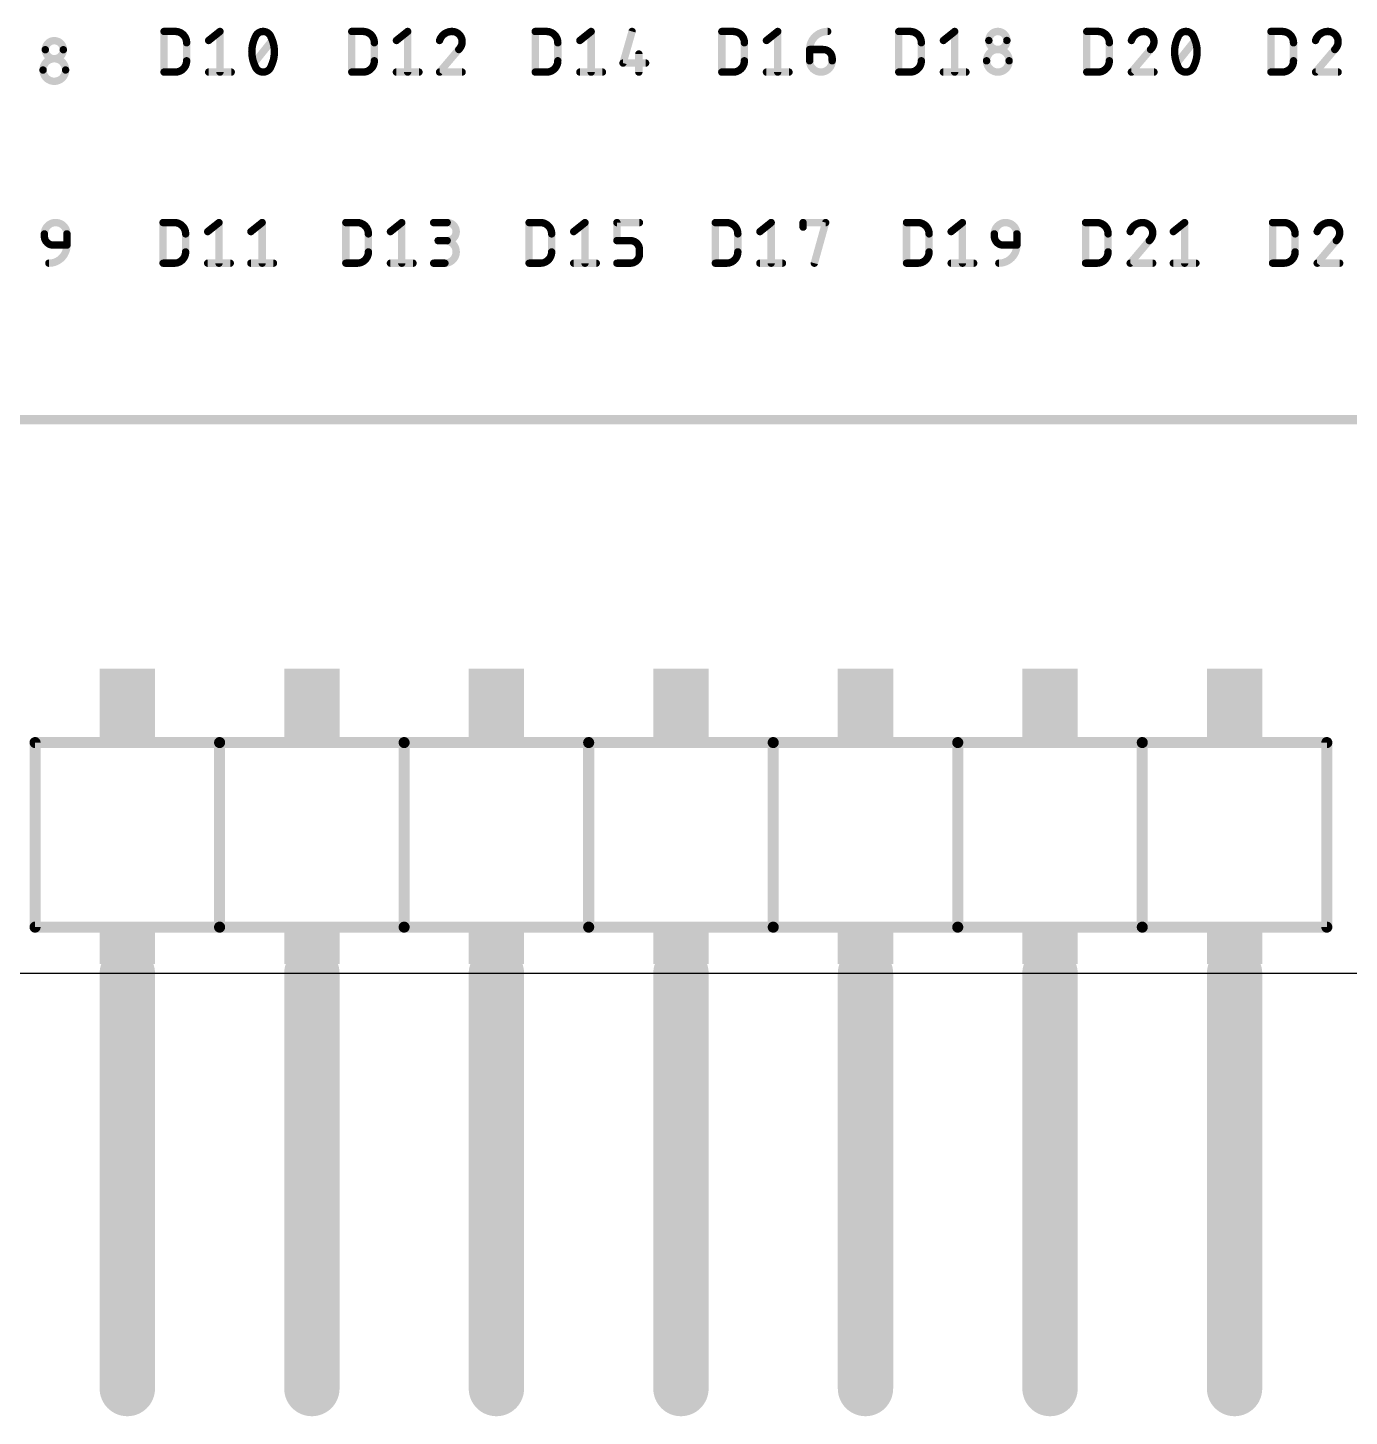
# Model space of a CAD drawing. Extents: x 0 to 61.9, y -6.1 to 59.4.
# Drawn here: x 25.3 to 43.49, y -6.1 to 13.01 of the extents above; entities that cross this region are included whole.
import ezdxf

# ---------------------------------------------------------------- set-up
doc = ezdxf.new("R2010")
doc.units = 0
doc.layers.add('20', color=31, linetype='CONTINUOUS')
doc.layers.add('21', color=253, linetype='CONTINUOUS')

# ---------------------------------------------------------------- blocks, each defined once
blk = doc.blocks.new('RECT')
blk.add_solid([(-0.5, -0.5), (0.5, -0.5), (-0.5, 0.5), (0.5, 0.5)])

msp = doc.modelspace()

# ---------------------------------------------------------------- linework, layer by layer
at = {"layer": '20'}
msp.add_line((0, 0), (61.9, 0), dxfattribs=at)
at = {"layer": '21'}
for points, const_width in [([(27.1754, 12.4026), (27.1754, 12.9614)], 0.1016), ([(27.1754, 12.9614), (27.3306, 12.9614)], 0.1016), ([(27.7896, 12.8373), (27.9448, 12.9614)], 0.1016), ([(27.9448, 12.9614), (27.9448, 12.4026)], 0.1016), ([(29.7593, 12.4026), (29.7593, 12.9614)], 0.1016), ([(29.7593, 12.9614), (29.9145, 12.9614)], 0.1016), ([(30.3734, 12.8373), (30.5287, 12.9614)], 0.1016), ([(30.5287, 12.9614), (30.5287, 12.4026)], 0.1016), ([(32.2847, 12.4026), (32.2847, 12.9614)], 0.1016), ([(32.2847, 12.9614), (32.44, 12.9614)], 0.1016), ([(32.8989, 12.8373), (33.0541, 12.9614)], 0.1016), ([(33.0541, 12.9614), (33.0541, 12.4026)], 0.1016), ([(33.6174, 12.9614), (33.4933, 12.5268)], 0.1016), ([(34.8527, 12.4026), (34.8527, 12.9614)], 0.1016), ([(34.8527, 12.9614), (35.0079, 12.9614)], 0.1016), ([(35.4669, 12.8373), (35.6221, 12.9614)], 0.1016), ([(35.6221, 12.9614), (35.6221, 12.4026)], 0.1016), ([(37.2882, 12.4026), (37.2882, 12.9614)], 0.1016), ([(37.2882, 12.9614), (37.4434, 12.9614)], 0.1016), ([(37.9024, 12.8373), (38.0576, 12.9614)], 0.1016), ([(38.0576, 12.9614), (38.0576, 12.4026)], 0.1016), ([(39.8758, 12.4026), (39.8758, 12.9614)], 0.1016), ([(39.8758, 12.9614), (40.031, 12.9614)], 0.1016), ([(42.4109, 12.4026), (42.4109, 12.9614)], 0.1016), ([(42.4109, 12.9614), (42.5661, 12.9614)], 0.1016), ([(27.4859, 12.8062), (27.4859, 12.5579)], 0.1016), ([(28.415, 12.5268), (28.6633, 12.8373)], 0.1016), ([(30.0697, 12.8062), (30.0697, 12.5579)], 0.1016), ([(32.5952, 12.8062), (32.5952, 12.5579)], 0.1016), ([(35.1632, 12.8062), (35.1632, 12.5579)], 0.1016), ([(37.5986, 12.8062), (37.5986, 12.5579)], 0.1016), ([(40.1863, 12.8062), (40.1863, 12.5579)], 0.1016), ([(41.1154, 12.5268), (41.3637, 12.8373)], 0.1016), ([(42.7213, 12.8062), (42.7213, 12.5579)], 0.1016), ([(31.2317, 12.7131), (30.9678, 12.4026)], 0.1016), ([(33.7106, 12.651), (33.7106, 12.4026)], 0.1016), ([(36.0612, 12.7131), (36.2475, 12.7131)], 0.1016), ([(36.0612, 12.5579), (36.0612, 12.7131)], 0.1016), ([(36.3717, 12.5889), (36.3717, 12.5579)], 0.1016), ([(40.7539, 12.7131), (40.49, 12.4026)], 0.1016), ([(43.2889, 12.7131), (43.025, 12.4026)], 0.1016), ([(27.3306, 12.4026), (27.1754, 12.4026)], 0.1016), ([(27.7896, 12.4026), (28.1, 12.4026)], 0.1016), ([(29.9145, 12.4026), (29.7593, 12.4026)], 0.1016), ([(30.3734, 12.4026), (30.6839, 12.4026)], 0.1016), ([(30.9678, 12.4026), (31.2782, 12.4026)], 0.1016), ([(32.44, 12.4026), (32.2847, 12.4026)], 0.1016), ([(32.8989, 12.4026), (33.2094, 12.4026)], 0.1016), ([(33.4933, 12.5268), (33.8037, 12.5268)], 0.1016), ([(35.0079, 12.4026), (34.8527, 12.4026)], 0.1016), ([(35.4669, 12.4026), (35.7773, 12.4026)], 0.1016), ([(37.4434, 12.4026), (37.2882, 12.4026)], 0.1016), ([(37.9024, 12.4026), (38.2128, 12.4026)], 0.1016), ([(40.031, 12.4026), (39.8758, 12.4026)], 0.1016), ([(40.49, 12.4026), (40.8004, 12.4026)], 0.1016), ([(42.5661, 12.4026), (42.4109, 12.4026)], 0.1016), ([(43.025, 12.4026), (43.3355, 12.4026)], 0.1016), ([(27.162, 9.7724), (27.162, 10.3312)], 0.1016), ([(27.162, 10.3312), (27.3172, 10.3312)], 0.1016), ([(27.7761, 10.2071), (27.9314, 10.3312)], 0.1016), ([(27.9314, 10.3312), (27.9314, 9.7724)], 0.1016), ([(28.3705, 10.2071), (28.5257, 10.3312)], 0.1016), ([(28.5257, 10.3312), (28.5257, 9.7724)], 0.1016), ([(29.6775, 9.7724), (29.6775, 10.3312)], 0.1016), ([(29.6775, 10.3312), (29.8327, 10.3312)], 0.1016), ([(30.2916, 10.2071), (30.4469, 10.3312)], 0.1016), ([(30.4469, 10.3312), (30.4469, 9.7724)], 0.1016), ([(30.886, 10.3312), (31.0723, 10.3312)], 0.1016), ([(32.1999, 9.7724), (32.1999, 10.3312)], 0.1016), ([(32.1999, 10.3312), (32.3551, 10.3312)], 0.1016), ([(32.814, 10.2071), (32.9693, 10.3312)], 0.1016), ([(32.9693, 10.3312), (32.9693, 9.7724)], 0.1016), ([(33.4084, 10.0829), (33.4084, 10.3312)], 0.1016), ([(33.4084, 10.3312), (33.7188, 10.3312)], 0.1016), ([(34.7627, 9.7724), (34.7627, 10.3312)], 0.1016), ([(34.7627, 10.3312), (34.9179, 10.3312)], 0.1016), ([(35.3768, 10.2071), (35.5321, 10.3312)], 0.1016), ([(35.5321, 10.3312), (35.5321, 9.7724)], 0.1016), ([(35.9712, 10.2692), (35.9712, 10.3312)], 0.1016), ([(35.9712, 10.3312), (36.2816, 10.3312)], 0.1016), ([(36.2816, 10.3312), (36.1264, 9.7724)], 0.1016), ([(37.3948, 9.7724), (37.3948, 10.3312)], 0.1016), ([(37.3948, 10.3312), (37.5501, 10.3312)], 0.1016), ([(38.009, 10.2071), (38.1642, 10.3312)], 0.1016), ([(38.1642, 10.3312), (38.1642, 9.7724)], 0.1016), ([(39.8589, 9.7724), (39.8589, 10.3312)], 0.1016), ([(39.8589, 10.3312), (40.0141, 10.3312)], 0.1016), ([(41.0674, 10.2071), (41.2226, 10.3312)], 0.1016), ([(41.2226, 10.3312), (41.2226, 9.7724)], 0.1016), ([(42.4327, 9.7724), (42.4327, 10.3312)], 0.1016), ([(42.4327, 10.3312), (42.588, 10.3312)], 0.1016), ([(25.5283, 10.145), (25.5283, 10.176)], 0.1016), ([(25.8387, 10.176), (25.8387, 10.0208)], 0.1016), ([(27.4724, 10.176), (27.4724, 9.9277)], 0.1016), ([(29.9879, 10.176), (29.9879, 9.9277)], 0.1016), ([(31.0723, 10.0829), (30.9481, 10.0829)], 0.1016), ([(32.5103, 10.176), (32.5103, 9.9277)], 0.1016), ([(33.5947, 10.0829), (33.4084, 10.0829)], 0.1016), ([(35.0731, 10.176), (35.0731, 9.9277)], 0.1016), ([(37.7053, 10.176), (37.7053, 9.9277)], 0.1016), ([(38.6034, 10.145), (38.6034, 10.176)], 0.1016), ([(38.9138, 10.176), (38.9138, 10.0208)], 0.1016), ([(40.1693, 10.176), (40.1693, 9.9277)], 0.1016), ([(40.7369, 10.0829), (40.4731, 9.7724)], 0.1016), ([(42.7432, 10.176), (42.7432, 9.9277)], 0.1016), ([(43.3108, 10.0829), (43.0469, 9.7724)], 0.1016), ([(25.8387, 10.0208), (25.6525, 10.0208)], 0.1016), ([(33.7188, 9.8966), (33.7188, 9.9587)], 0.1016), ([(38.9138, 10.0208), (38.7275, 10.0208)], 0.1016), ([(27.3172, 9.7724), (27.162, 9.7724)], 0.1016), ([(27.7761, 9.7724), (28.0866, 9.7724)], 0.1016), ([(28.3705, 9.7724), (28.6809, 9.7724)], 0.1016), ([(29.8327, 9.7724), (29.6775, 9.7724)], 0.1016), ([(30.2916, 9.7724), (30.6021, 9.7724)], 0.1016), ([(30.886, 9.7724), (31.0412, 9.7724)], 0.1016), ([(32.3551, 9.7724), (32.1999, 9.7724)], 0.1016), ([(32.814, 9.7724), (33.1245, 9.7724)], 0.1016), ([(33.4084, 9.7724), (33.5947, 9.7724)], 0.1016), ([(34.9179, 9.7724), (34.7627, 9.7724)], 0.1016), ([(35.3768, 9.7724), (35.6873, 9.7724)], 0.1016), ([(37.5501, 9.7724), (37.3948, 9.7724)], 0.1016), ([(38.009, 9.7724), (38.3195, 9.7724)], 0.1016), ([(40.0141, 9.7724), (39.8589, 9.7724)], 0.1016), ([(40.4731, 9.7724), (40.7835, 9.7724)], 0.1016), ([(41.0674, 9.7724), (41.3779, 9.7724)], 0.1016), ([(42.588, 9.7724), (42.4327, 9.7724)], 0.1016), ([(43.0469, 9.7724), (43.3573, 9.7724)], 0.1016), ([(0.762, 7.62), (54.7624, 7.62)], 0.127), ([(27.94, 3.175), (25.4, 3.175)], 0.1524), ([(25.4, 3.175), (25.4, 0.635)], 0.1524), ([(30.48, 3.175), (27.94, 3.175)], 0.1524), ([(27.94, 3.175), (27.94, 0.635)], 0.1524), ([(33.02, 3.175), (30.48, 3.175)], 0.1524), ([(30.48, 3.175), (30.48, 0.635)], 0.1524), ([(35.56, 3.175), (33.02, 3.175)], 0.1524), ([(33.02, 3.175), (33.02, 0.635)], 0.1524), ([(38.1, 3.175), (35.56, 3.175)], 0.1524), ([(35.56, 3.175), (35.56, 0.635)], 0.1524), ([(40.64, 3.175), (38.1, 3.175)], 0.1524), ([(38.1, 3.175), (38.1, 0.635)], 0.1524), ([(43.18, 3.175), (40.64, 3.175)], 0.1524), ([(40.64, 3.175), (40.64, 0.635)], 0.1524), ([(43.18, 0.635), (43.18, 3.175)], 0.1524), ([(25.4, 0.635), (27.94, 0.635)], 0.1524), ([(27.94, 0.635), (30.48, 0.635)], 0.1524), ([(30.48, 0.635), (33.02, 0.635)], 0.1524), ([(33.02, 0.635), (35.56, 0.635)], 0.1524), ([(35.56, 0.635), (38.1, 0.635)], 0.1524), ([(38.1, 0.635), (40.64, 0.635)], 0.1524), ([(40.64, 0.635), (43.18, 0.635)], 0.1524), ([(26.67, -5.715), (26.67, 0)], 0.762), ([(29.21, -5.715), (29.21, 0)], 0.762), ([(31.75, -5.715), (31.75, 0)], 0.762), ([(34.29, -5.715), (34.29, 0)], 0.762), ([(36.83, -5.715), (36.83, 0)], 0.762), ([(39.37, -5.715), (39.37, 0)], 0.762), ([(41.91, -5.715), (41.91, 0)], 0.762)]:
    msp.add_lwpolyline(points, dxfattribs=dict(at, const_width=const_width))
for points, const_width in [([(27.2008, 12.9614, 1), (27.15, 12.9614)], 0.0508), ([(27.1754, 12.9868, 1), (27.1754, 12.936)], 0.0508), ([(27.4859, 12.8062, 0.4142), (27.3306, 12.9614)], 0.1016), ([(27.3306, 12.9868, 1), (27.3306, 12.936)], 0.0508), ([(27.3306, 12.936, 1), (27.3306, 12.9868)], 0.0508), ([(27.9702, 12.9614, 1), (27.9194, 12.9614)], 0.0508), ([(27.9607, 12.9416, 1), (27.9289, 12.9813)], 0.0508), ([(28.5392, 12.9614, 0.3205), (28.4305, 12.8838)], 0.1016), ([(28.6478, 12.8838, 0.3205), (28.5392, 12.9614)], 0.1016), ([(28.5392, 12.9868, 1), (28.5392, 12.936)], 0.0508), ([(28.5392, 12.936, 1), (28.5392, 12.9868)], 0.0508), ([(29.7847, 12.9614, 1), (29.7339, 12.9614)], 0.0508), ([(29.7593, 12.9868, 1), (29.7593, 12.936)], 0.0508), ([(30.0697, 12.8062, 0.4142), (29.9145, 12.9614)], 0.1016), ([(29.9145, 12.9868, 1), (29.9145, 12.936)], 0.0508), ([(29.9145, 12.936, 1), (29.9145, 12.9868)], 0.0508), ([(30.5541, 12.9614, 1), (30.5033, 12.9614)], 0.0508), ([(30.5445, 12.9416, 1), (30.5128, 12.9813)], 0.0508), ([(31.1385, 12.9614, 0.3252), (30.9678, 12.8373)], 0.1016), ([(31.2782, 12.8217, 0.4142), (31.1385, 12.9614)], 0.1016), ([(31.1385, 12.9868, 1), (31.1385, 12.936)], 0.0508), ([(31.1385, 12.936, 1), (31.1385, 12.9868)], 0.0508), ([(32.3101, 12.9614, 1), (32.2593, 12.9614)], 0.0508), ([(32.2847, 12.9868, 1), (32.2847, 12.936)], 0.0508), ([(32.5952, 12.8062, 0.4142), (32.44, 12.9614)], 0.1016), ([(32.44, 12.9868, 1), (32.44, 12.936)], 0.0508), ([(32.44, 12.936, 1), (32.44, 12.9868)], 0.0508), ([(33.0795, 12.9614, 1), (33.0287, 12.9614)], 0.0508), ([(33.07, 12.9416, 1), (33.0383, 12.9813)], 0.0508), ([(33.6419, 12.9545, 1), (33.593, 12.9684)], 0.0508), ([(34.8781, 12.9614, 1), (34.8273, 12.9614)], 0.0508), ([(34.8527, 12.9868, 1), (34.8527, 12.936)], 0.0508), ([(35.1632, 12.8062, 0.4142), (35.0079, 12.9614)], 0.1016), ([(35.0079, 12.9868, 1), (35.0079, 12.936)], 0.0508), ([(35.0079, 12.936, 1), (35.0079, 12.9868)], 0.0508), ([(35.6475, 12.9614, 1), (35.5967, 12.9614)], 0.0508), ([(35.638, 12.9416, 1), (35.6062, 12.9813)], 0.0508), ([(36.3096, 12.9614, 0.4142), (36.0612, 12.7131)], 0.1016), ([(36.3096, 12.936, 1), (36.3096, 12.9868)], 0.0508), ([(37.3136, 12.9614, 1), (37.2628, 12.9614)], 0.0508), ([(37.2882, 12.9868, 1), (37.2882, 12.936)], 0.0508), ([(37.5986, 12.8062, 0.4142), (37.4434, 12.9614)], 0.1016), ([(37.4434, 12.9868, 1), (37.4434, 12.936)], 0.0508), ([(37.4434, 12.936, 1), (37.4434, 12.9868)], 0.0508), ([(38.083, 12.9614, 1), (38.0322, 12.9614)], 0.0508), ([(38.0734, 12.9416, 1), (38.0417, 12.9813)], 0.0508), ([(38.7761, 12.8373, 1), (38.5278, 12.8373)], 0.1016), ([(39.9012, 12.9614, 1), (39.8504, 12.9614)], 0.0508), ([(39.8758, 12.9868, 1), (39.8758, 12.936)], 0.0508), ([(40.1863, 12.8062, 0.4142), (40.031, 12.9614)], 0.1016), ([(40.031, 12.9868, 1), (40.031, 12.936)], 0.0508), ([(40.031, 12.936, 1), (40.031, 12.9868)], 0.0508), ([(40.6607, 12.9614, 0.3252), (40.49, 12.8373)], 0.1016), ([(40.8004, 12.8217, 0.4142), (40.6607, 12.9614)], 0.1016), ([(40.6607, 12.9868, 1), (40.6607, 12.936)], 0.0508), ([(40.6607, 12.936, 1), (40.6607, 12.9868)], 0.0508), ([(41.2396, 12.9614, 0.3205), (41.1309, 12.8838)], 0.1016), ([(41.3482, 12.8838, 0.3205), (41.2396, 12.9614)], 0.1016), ([(41.2396, 12.9868, 1), (41.2396, 12.936)], 0.0508), ([(41.2396, 12.936, 1), (41.2396, 12.9868)], 0.0508), ([(42.4363, 12.9614, 1), (42.3855, 12.9614)], 0.0508), ([(42.4109, 12.9868, 1), (42.4109, 12.936)], 0.0508), ([(42.7213, 12.8062, 0.4142), (42.5661, 12.9614)], 0.1016), ([(42.5661, 12.9868, 1), (42.5661, 12.936)], 0.0508), ([(42.5661, 12.936, 1), (42.5661, 12.9868)], 0.0508), ([(43.1958, 12.9614, 0.3252), (43.025, 12.8373)], 0.1016), ([(43.3355, 12.8217, 0.4142), (43.1958, 12.9614)], 0.1016), ([(43.1958, 12.9868, 1), (43.1958, 12.936)], 0.0508), ([(43.1958, 12.936, 1), (43.1958, 12.9868)], 0.0508), ([(25.7891, 12.7103, 1), (25.5407, 12.7103)], 0.1016), ([(27.5113, 12.8062, 1), (27.4605, 12.8062)], 0.0508), ([(27.4605, 12.8062, 1), (27.5113, 12.8062)], 0.0508), ([(27.7737, 12.8571, 1), (27.8054, 12.8174)], 0.0508), ([(28.4305, 12.8838, 0.1139), (28.3839, 12.682)], 0.1016), ([(28.4065, 12.8921, 1), (28.4545, 12.8756)], 0.0508), ([(28.4533, 12.8727, 1), (28.4077, 12.895)], 0.0508), ([(28.6944, 12.682, 0.1139), (28.6478, 12.8838)], 0.1016), ([(28.6706, 12.895, 1), (28.625, 12.8727)], 0.0508), ([(28.6238, 12.8756, 1), (28.6718, 12.8921)], 0.0508), ([(28.6832, 12.8214, 1), (28.6435, 12.8531)], 0.0508), ([(30.0951, 12.8062, 1), (30.0443, 12.8062)], 0.0508), ([(30.0443, 12.8062, 1), (30.0951, 12.8062)], 0.0508), ([(30.3576, 12.8571, 1), (30.3893, 12.8174)], 0.0508), ([(30.9436, 12.8451, 1), (30.992, 12.8294)], 0.0508), ([(31.2317, 12.7131, 0.2053), (31.2782, 12.8217)], 0.1016), ([(31.3036, 12.8217, 1), (31.2528, 12.8217)], 0.0508), ([(31.2528, 12.8217, 1), (31.3036, 12.8217)], 0.0508), ([(32.6206, 12.8062, 1), (32.5698, 12.8062)], 0.0508), ([(32.5698, 12.8062, 1), (32.6206, 12.8062)], 0.0508), ([(32.883, 12.8571, 1), (32.9148, 12.8174)], 0.0508), ([(35.1886, 12.8062, 1), (35.1378, 12.8062)], 0.0508), ([(35.1378, 12.8062, 1), (35.1886, 12.8062)], 0.0508), ([(35.451, 12.8571, 1), (35.4827, 12.8174)], 0.0508), ([(37.624, 12.8062, 1), (37.5732, 12.8062)], 0.0508), ([(37.5732, 12.8062, 1), (37.624, 12.8062)], 0.0508), ([(37.8865, 12.8571, 1), (37.9182, 12.8174)], 0.0508), ([(38.5278, 12.8373, 1), (38.7761, 12.8373)], 0.1016), ([(38.5532, 12.8373, 1), (38.5024, 12.8373)], 0.0508), ([(38.5024, 12.8373, 1), (38.5532, 12.8373)], 0.0508), ([(38.8015, 12.8373, 1), (38.7507, 12.8373)], 0.0508), ([(38.7507, 12.8373, 1), (38.8015, 12.8373)], 0.0508), ([(40.2117, 12.8062, 1), (40.1609, 12.8062)], 0.0508), ([(40.1609, 12.8062, 1), (40.2117, 12.8062)], 0.0508), ([(40.4658, 12.8451, 1), (40.5141, 12.8294)], 0.0508), ([(40.7539, 12.7131, 0.2053), (40.8004, 12.8217)], 0.1016), ([(40.8258, 12.8217, 1), (40.775, 12.8217)], 0.0508), ([(40.775, 12.8217, 1), (40.8258, 12.8217)], 0.0508), ([(41.1309, 12.8838, 0.1139), (41.0843, 12.682)], 0.1016), ([(41.1069, 12.8921, 1), (41.1549, 12.8756)], 0.0508), ([(41.1537, 12.8727, 1), (41.1081, 12.895)], 0.0508), ([(41.3948, 12.682, 0.1139), (41.3482, 12.8838)], 0.1016), ([(41.371, 12.895, 1), (41.3254, 12.8727)], 0.0508), ([(41.3242, 12.8756, 1), (41.3722, 12.8921)], 0.0508), ([(41.3836, 12.8214, 1), (41.3439, 12.8531)], 0.0508), ([(42.7467, 12.8062, 1), (42.6959, 12.8062)], 0.0508), ([(42.6959, 12.8062, 1), (42.7467, 12.8062)], 0.0508), ([(43.0009, 12.8451, 1), (43.0492, 12.8294)], 0.0508), ([(43.2889, 12.7131, 0.2053), (43.3355, 12.8217)], 0.1016), ([(43.3609, 12.8217, 1), (43.3101, 12.8217)], 0.0508), ([(43.3101, 12.8217, 1), (43.3609, 12.8217)], 0.0508), ([(25.8201, 12.4309, 1), (25.5097, 12.4309)], 0.1016), ([(25.5407, 12.7103, 1), (25.7891, 12.7103)], 0.1016), ([(25.5661, 12.7103, 1), (25.5153, 12.7103)], 0.0508), ([(25.5153, 12.7103, 1), (25.5661, 12.7103)], 0.0508), ([(25.8145, 12.7103, 1), (25.7637, 12.7103)], 0.0508), ([(25.7637, 12.7103, 1), (25.8145, 12.7103)], 0.0508), ([(28.3839, 12.682, 0.1139), (28.4305, 12.4803)], 0.1016), ([(28.4093, 12.682, 1), (28.3585, 12.682)], 0.0508), ([(28.3585, 12.682, 1), (28.4093, 12.682)], 0.0508), ([(28.6478, 12.4803, 0.1139), (28.6944, 12.682)], 0.1016), ([(28.7198, 12.682, 1), (28.669, 12.682)], 0.0508), ([(28.669, 12.682, 1), (28.7198, 12.682)], 0.0508), ([(31.2142, 12.7315, 1), (31.2492, 12.6947)], 0.0508), ([(31.251, 12.6966, 1), (31.2123, 12.7295)], 0.0508), ([(33.736, 12.651, 1), (33.6852, 12.651)], 0.0508), ([(36.0612, 12.7385, 1), (36.0612, 12.6877)], 0.0508), ([(36.0866, 12.7131, 1), (36.0358, 12.7131)], 0.0508), ([(36.0358, 12.7131, 1), (36.0866, 12.7131)], 0.0508), ([(36.3717, 12.5889, 0.4142), (36.2475, 12.7131)], 0.1016), ([(36.2475, 12.7385, 1), (36.2475, 12.6877)], 0.0508), ([(36.2475, 12.6877, 1), (36.2475, 12.7385)], 0.0508), ([(36.3971, 12.5889, 1), (36.3463, 12.5889)], 0.0508), ([(36.3463, 12.5889, 1), (36.3971, 12.5889)], 0.0508), ([(38.8072, 12.5579, 1), (38.4967, 12.5579)], 0.1016), ([(40.7363, 12.7315, 1), (40.7714, 12.6947)], 0.0508), ([(40.7732, 12.6966, 1), (40.7345, 12.7295)], 0.0508), ([(41.0843, 12.682, 0.1139), (41.1309, 12.4803)], 0.1016), ([(41.1097, 12.682, 1), (41.0589, 12.682)], 0.0508), ([(41.0589, 12.682, 1), (41.1097, 12.682)], 0.0508), ([(41.3482, 12.4803, 0.1139), (41.3948, 12.682)], 0.1016), ([(41.4202, 12.682, 1), (41.3694, 12.682)], 0.0508), ([(41.3694, 12.682, 1), (41.4202, 12.682)], 0.0508), ([(43.2714, 12.7315, 1), (43.3064, 12.6947)], 0.0508), ([(43.3083, 12.6966, 1), (43.2696, 12.7295)], 0.0508), ([(25.5097, 12.4309, 1), (25.8201, 12.4309)], 0.1016), ([(25.5351, 12.4309, 1), (25.4843, 12.4309)], 0.0508), ([(25.4843, 12.4309, 1), (25.5351, 12.4309)], 0.0508), ([(25.8455, 12.4309, 1), (25.7947, 12.4309)], 0.0508), ([(25.7947, 12.4309, 1), (25.8455, 12.4309)], 0.0508), ([(27.1754, 12.428, 1), (27.1754, 12.3772)], 0.0508), ([(27.15, 12.4026, 1), (27.2008, 12.4026)], 0.0508), ([(27.3306, 12.4026, 0.4142), (27.4859, 12.5579)], 0.1016), ([(27.3306, 12.428, 1), (27.3306, 12.3772)], 0.0508), ([(27.3306, 12.3772, 1), (27.3306, 12.428)], 0.0508), ([(27.5113, 12.5579, 1), (27.4605, 12.5579)], 0.0508), ([(27.4605, 12.5579, 1), (27.5113, 12.5579)], 0.0508), ([(27.7896, 12.428, 1), (27.7896, 12.3772)], 0.0508), ([(27.9194, 12.4026, 1), (27.9702, 12.4026)], 0.0508), ([(28.1, 12.3772, 1), (28.1, 12.428)], 0.0508), ([(28.3951, 12.5427, 1), (28.4348, 12.511)], 0.0508), ([(28.4305, 12.4803, 0.3205), (28.5392, 12.4026)], 0.1016), ([(28.4545, 12.4885, 1), (28.4065, 12.472)], 0.0508), ([(28.4077, 12.4691, 1), (28.4533, 12.4914)], 0.0508), ([(28.5392, 12.4026, 0.3205), (28.6478, 12.4803)], 0.1016), ([(28.5392, 12.428, 1), (28.5392, 12.3772)], 0.0508), ([(28.5392, 12.3772, 1), (28.5392, 12.428)], 0.0508), ([(28.625, 12.4914, 1), (28.6706, 12.4691)], 0.0508), ([(28.6718, 12.472, 1), (28.6238, 12.4885)], 0.0508), ([(29.7593, 12.428, 1), (29.7593, 12.3772)], 0.0508), ([(29.7339, 12.4026, 1), (29.7847, 12.4026)], 0.0508), ([(29.9145, 12.4026, 0.4142), (30.0697, 12.5579)], 0.1016), ([(29.9145, 12.428, 1), (29.9145, 12.3772)], 0.0508), ([(29.9145, 12.3772, 1), (29.9145, 12.428)], 0.0508), ([(30.0951, 12.5579, 1), (30.0443, 12.5579)], 0.0508), ([(30.0443, 12.5579, 1), (30.0951, 12.5579)], 0.0508), ([(30.3734, 12.428, 1), (30.3734, 12.3772)], 0.0508), ([(30.5033, 12.4026, 1), (30.5541, 12.4026)], 0.0508), ([(30.6839, 12.3772, 1), (30.6839, 12.428)], 0.0508), ([(30.9678, 12.428, 1), (30.9678, 12.3772)], 0.0508), ([(30.9484, 12.4191, 1), (30.9872, 12.3862)], 0.0508), ([(31.2782, 12.3772, 1), (31.2782, 12.428)], 0.0508), ([(32.2847, 12.428, 1), (32.2847, 12.3772)], 0.0508), ([(32.2593, 12.4026, 1), (32.3101, 12.4026)], 0.0508), ([(32.44, 12.4026, 0.4142), (32.5952, 12.5579)], 0.1016), ([(32.44, 12.428, 1), (32.44, 12.3772)], 0.0508), ([(32.44, 12.3772, 1), (32.44, 12.428)], 0.0508), ([(32.6206, 12.5579, 1), (32.5698, 12.5579)], 0.0508), ([(32.5698, 12.5579, 1), (32.6206, 12.5579)], 0.0508), ([(32.8989, 12.428, 1), (32.8989, 12.3772)], 0.0508), ([(33.0287, 12.4026, 1), (33.0795, 12.4026)], 0.0508), ([(33.2094, 12.3772, 1), (33.2094, 12.428)], 0.0508), ([(33.4688, 12.5338, 1), (33.5177, 12.5198)], 0.0508), ([(33.4933, 12.5522, 1), (33.4933, 12.5014)], 0.0508), ([(33.6852, 12.4026, 1), (33.736, 12.4026)], 0.0508), ([(33.8037, 12.5014, 1), (33.8037, 12.5522)], 0.0508), ([(34.8527, 12.428, 1), (34.8527, 12.3772)], 0.0508), ([(34.8273, 12.4026, 1), (34.8781, 12.4026)], 0.0508), ([(35.0079, 12.4026, 0.4142), (35.1632, 12.5579)], 0.1016), ([(35.0079, 12.428, 1), (35.0079, 12.3772)], 0.0508), ([(35.0079, 12.3772, 1), (35.0079, 12.428)], 0.0508), ([(35.1886, 12.5579, 1), (35.1378, 12.5579)], 0.0508), ([(35.1378, 12.5579, 1), (35.1886, 12.5579)], 0.0508), ([(35.4669, 12.428, 1), (35.4669, 12.3772)], 0.0508), ([(35.5967, 12.4026, 1), (35.6475, 12.4026)], 0.0508), ([(35.7773, 12.3772, 1), (35.7773, 12.428)], 0.0508), ([(36.0612, 12.5579, 1), (36.3717, 12.5579)], 0.1016), ([(36.0866, 12.5579, 1), (36.0358, 12.5579)], 0.0508), ([(36.0358, 12.5579, 1), (36.0866, 12.5579)], 0.0508), ([(36.3971, 12.5579, 1), (36.3463, 12.5579)], 0.0508), ([(36.3463, 12.5579, 1), (36.3971, 12.5579)], 0.0508), ([(37.2882, 12.428, 1), (37.2882, 12.3772)], 0.0508), ([(37.2628, 12.4026, 1), (37.3136, 12.4026)], 0.0508), ([(37.4434, 12.4026, 0.4142), (37.5986, 12.5579)], 0.1016), ([(37.4434, 12.428, 1), (37.4434, 12.3772)], 0.0508), ([(37.4434, 12.3772, 1), (37.4434, 12.428)], 0.0508), ([(37.624, 12.5579, 1), (37.5732, 12.5579)], 0.0508), ([(37.5732, 12.5579, 1), (37.624, 12.5579)], 0.0508), ([(37.9024, 12.428, 1), (37.9024, 12.3772)], 0.0508), ([(38.0322, 12.4026, 1), (38.083, 12.4026)], 0.0508), ([(38.2128, 12.3772, 1), (38.2128, 12.428)], 0.0508), ([(38.4967, 12.5579, 1), (38.8072, 12.5579)], 0.1016), ([(38.5221, 12.5579, 1), (38.4713, 12.5579)], 0.0508), ([(38.4713, 12.5579, 1), (38.5221, 12.5579)], 0.0508), ([(38.8326, 12.5579, 1), (38.7818, 12.5579)], 0.0508), ([(38.7818, 12.5579, 1), (38.8326, 12.5579)], 0.0508), ([(39.8758, 12.428, 1), (39.8758, 12.3772)], 0.0508), ([(39.8504, 12.4026, 1), (39.9012, 12.4026)], 0.0508), ([(40.031, 12.4026, 0.4142), (40.1863, 12.5579)], 0.1016), ([(40.031, 12.428, 1), (40.031, 12.3772)], 0.0508), ([(40.031, 12.3772, 1), (40.031, 12.428)], 0.0508), ([(40.2117, 12.5579, 1), (40.1609, 12.5579)], 0.0508), ([(40.1609, 12.5579, 1), (40.2117, 12.5579)], 0.0508), ([(40.49, 12.428, 1), (40.49, 12.3772)], 0.0508), ([(40.4706, 12.4191, 1), (40.5093, 12.3862)], 0.0508), ([(40.8004, 12.3772, 1), (40.8004, 12.428)], 0.0508), ([(41.0956, 12.5427, 1), (41.1352, 12.511)], 0.0508), ([(41.1309, 12.4803, 0.3205), (41.2396, 12.4026)], 0.1016), ([(41.1549, 12.4885, 1), (41.1069, 12.472)], 0.0508), ([(41.1081, 12.4691, 1), (41.1537, 12.4914)], 0.0508), ([(41.2396, 12.4026, 0.3205), (41.3482, 12.4803)], 0.1016), ([(41.2396, 12.428, 1), (41.2396, 12.3772)], 0.0508), ([(41.2396, 12.3772, 1), (41.2396, 12.428)], 0.0508), ([(41.3254, 12.4914, 1), (41.371, 12.4691)], 0.0508), ([(41.3722, 12.472, 1), (41.3242, 12.4885)], 0.0508), ([(42.4109, 12.428, 1), (42.4109, 12.3772)], 0.0508), ([(42.3855, 12.4026, 1), (42.4363, 12.4026)], 0.0508), ([(42.5661, 12.4026, 0.4142), (42.7213, 12.5579)], 0.1016), ([(42.5661, 12.428, 1), (42.5661, 12.3772)], 0.0508), ([(42.5661, 12.3772, 1), (42.5661, 12.428)], 0.0508), ([(42.7467, 12.5579, 1), (42.6959, 12.5579)], 0.0508), ([(42.6959, 12.5579, 1), (42.7467, 12.5579)], 0.0508), ([(43.025, 12.428, 1), (43.025, 12.3772)], 0.0508), ([(43.0057, 12.4191, 1), (43.0444, 12.3862)], 0.0508), ([(43.3355, 12.3772, 1), (43.3355, 12.428)], 0.0508), ([(25.8387, 10.176, 1), (25.5283, 10.176)], 0.1016), ([(27.1874, 10.3312, 1), (27.1366, 10.3312)], 0.0508), ([(27.162, 10.3566, 1), (27.162, 10.3058)], 0.0508), ([(27.4724, 10.176, 0.4142), (27.3172, 10.3312)], 0.1016), ([(27.3172, 10.3566, 1), (27.3172, 10.3058)], 0.0508), ([(27.3172, 10.3058, 1), (27.3172, 10.3566)], 0.0508), ([(27.9568, 10.3312, 1), (27.906, 10.3312)], 0.0508), ([(27.9472, 10.3114, 1), (27.9155, 10.3511)], 0.0508), ([(28.5511, 10.3312, 1), (28.5003, 10.3312)], 0.0508), ([(28.5416, 10.3114, 1), (28.5099, 10.3511)], 0.0508), ([(29.7029, 10.3312, 1), (29.6521, 10.3312)], 0.0508), ([(29.6775, 10.3566, 1), (29.6775, 10.3058)], 0.0508), ([(29.9879, 10.176, 0.4142), (29.8327, 10.3312)], 0.1016), ([(29.8327, 10.3566, 1), (29.8327, 10.3058)], 0.0508), ([(29.8327, 10.3058, 1), (29.8327, 10.3566)], 0.0508), ([(30.4723, 10.3312, 1), (30.4215, 10.3312)], 0.0508), ([(30.4627, 10.3114, 1), (30.431, 10.3511)], 0.0508), ([(30.886, 10.3566, 1), (30.886, 10.3058)], 0.0508), ([(31.0723, 10.0829, 1), (31.0723, 10.3312)], 0.1016), ([(31.0723, 10.3566, 1), (31.0723, 10.3058)], 0.0508), ([(31.0723, 10.3058, 1), (31.0723, 10.3566)], 0.0508), ([(32.2253, 10.3312, 1), (32.1745, 10.3312)], 0.0508), ([(32.1999, 10.3566, 1), (32.1999, 10.3058)], 0.0508), ([(32.5103, 10.176, 0.4142), (32.3551, 10.3312)], 0.1016), ([(32.3551, 10.3566, 1), (32.3551, 10.3058)], 0.0508), ([(32.3551, 10.3058, 1), (32.3551, 10.3566)], 0.0508), ([(32.9947, 10.3312, 1), (32.9439, 10.3312)], 0.0508), ([(32.9851, 10.3114, 1), (32.9534, 10.3511)], 0.0508), ([(33.4338, 10.3312, 1), (33.383, 10.3312)], 0.0508), ([(33.4084, 10.3566, 1), (33.4084, 10.3058)], 0.0508), ([(33.7188, 10.3058, 1), (33.7188, 10.3566)], 0.0508), ([(34.7881, 10.3312, 1), (34.7373, 10.3312)], 0.0508), ([(34.7627, 10.3566, 1), (34.7627, 10.3058)], 0.0508), ([(35.0731, 10.176, 0.4142), (34.9179, 10.3312)], 0.1016), ([(34.9179, 10.3566, 1), (34.9179, 10.3058)], 0.0508), ([(34.9179, 10.3058, 1), (34.9179, 10.3566)], 0.0508), ([(35.5575, 10.3312, 1), (35.5067, 10.3312)], 0.0508), ([(35.5479, 10.3114, 1), (35.5162, 10.3511)], 0.0508), ([(35.9966, 10.3312, 1), (35.9458, 10.3312)], 0.0508), ([(35.9712, 10.3566, 1), (35.9712, 10.3058)], 0.0508), ([(36.3061, 10.3244, 1), (36.2572, 10.338)], 0.0508), ([(36.2816, 10.3058, 1), (36.2816, 10.3566)], 0.0508), ([(37.4202, 10.3312, 1), (37.3694, 10.3312)], 0.0508), ([(37.3948, 10.3566, 1), (37.3948, 10.3058)], 0.0508), ([(37.7053, 10.176, 0.4142), (37.5501, 10.3312)], 0.1016), ([(37.5501, 10.3566, 1), (37.5501, 10.3058)], 0.0508), ([(37.5501, 10.3058, 1), (37.5501, 10.3566)], 0.0508), ([(38.1896, 10.3312, 1), (38.1388, 10.3312)], 0.0508), ([(38.1801, 10.3114, 1), (38.1484, 10.3511)], 0.0508), ([(38.9138, 10.176, 1), (38.6034, 10.176)], 0.1016), ([(39.8843, 10.3312, 1), (39.8335, 10.3312)], 0.0508), ([(39.8589, 10.3566, 1), (39.8589, 10.3058)], 0.0508), ([(40.1693, 10.176, 0.4142), (40.0141, 10.3312)], 0.1016), ([(40.0141, 10.3566, 1), (40.0141, 10.3058)], 0.0508), ([(40.0141, 10.3058, 1), (40.0141, 10.3566)], 0.0508), ([(40.6438, 10.3312, 0.3252), (40.4731, 10.2071)], 0.1016), ([(40.7835, 10.1915, 0.4142), (40.6438, 10.3312)], 0.1016), ([(40.6438, 10.3566, 1), (40.6438, 10.3058)], 0.0508), ([(40.6438, 10.3058, 1), (40.6438, 10.3566)], 0.0508), ([(41.248, 10.3312, 1), (41.1972, 10.3312)], 0.0508), ([(41.2385, 10.3114, 1), (41.2068, 10.3511)], 0.0508), ([(42.4581, 10.3312, 1), (42.4073, 10.3312)], 0.0508), ([(42.4327, 10.3566, 1), (42.4327, 10.3058)], 0.0508), ([(42.7432, 10.176, 0.4142), (42.588, 10.3312)], 0.1016), ([(42.588, 10.3566, 1), (42.588, 10.3058)], 0.0508), ([(42.588, 10.3058, 1), (42.588, 10.3566)], 0.0508), ([(43.2176, 10.3312, 0.3252), (43.0469, 10.2071)], 0.1016), ([(43.3573, 10.1915, 0.4142), (43.2176, 10.3312)], 0.1016), ([(43.2176, 10.3566, 1), (43.2176, 10.3058)], 0.0508), ([(43.2176, 10.3058, 1), (43.2176, 10.3566)], 0.0508), ([(25.5537, 10.176, 1), (25.5029, 10.176)], 0.0508), ([(25.5029, 10.176, 1), (25.5537, 10.176)], 0.0508), ([(25.5283, 10.145, 0.4142), (25.6525, 10.0208)], 0.1016), ([(25.5537, 10.145, 1), (25.5029, 10.145)], 0.0508), ([(25.5029, 10.145, 1), (25.5537, 10.145)], 0.0508), ([(25.8641, 10.176, 1), (25.8133, 10.176)], 0.0508), ([(25.8133, 10.176, 1), (25.8641, 10.176)], 0.0508), ([(27.4978, 10.176, 1), (27.447, 10.176)], 0.0508), ([(27.447, 10.176, 1), (27.4978, 10.176)], 0.0508), ([(27.7603, 10.2269, 1), (27.792, 10.1872)], 0.0508), ([(28.3546, 10.2269, 1), (28.3864, 10.1872)], 0.0508), ([(30.0133, 10.176, 1), (29.9625, 10.176)], 0.0508), ([(29.9625, 10.176, 1), (30.0133, 10.176)], 0.0508), ([(30.2758, 10.2269, 1), (30.3075, 10.1872)], 0.0508), ([(30.9481, 10.1083, 1), (30.9481, 10.0575)], 0.0508), ([(31.0412, 9.7724, 1), (31.0412, 10.0829)], 0.1016), ([(31.0412, 10.1083, 1), (31.0412, 10.0575)], 0.0508), ([(31.0723, 10.1083, 1), (31.0723, 10.0575)], 0.0508), ([(31.0723, 10.0575, 1), (31.0723, 10.1083)], 0.0508), ([(32.5357, 10.176, 1), (32.4849, 10.176)], 0.0508), ([(32.4849, 10.176, 1), (32.5357, 10.176)], 0.0508), ([(32.7982, 10.2269, 1), (32.8299, 10.1872)], 0.0508), ([(33.4084, 10.1083, 1), (33.4084, 10.0575)], 0.0508), ([(33.7188, 9.9587, 0.4142), (33.5947, 10.0829)], 0.1016), ([(33.5947, 10.1083, 1), (33.5947, 10.0575)], 0.0508), ([(33.5947, 10.0575, 1), (33.5947, 10.1083)], 0.0508), ([(35.0985, 10.176, 1), (35.0477, 10.176)], 0.0508), ([(35.0477, 10.176, 1), (35.0985, 10.176)], 0.0508), ([(35.361, 10.2269, 1), (35.3927, 10.1872)], 0.0508), ([(35.9458, 10.2692, 1), (35.9966, 10.2692)], 0.0508), ([(37.7307, 10.176, 1), (37.6799, 10.176)], 0.0508), ([(37.6799, 10.176, 1), (37.7307, 10.176)], 0.0508), ([(37.9931, 10.2269, 1), (38.0249, 10.1872)], 0.0508), ([(38.6288, 10.176, 1), (38.578, 10.176)], 0.0508), ([(38.578, 10.176, 1), (38.6288, 10.176)], 0.0508), ([(38.6034, 10.145, 0.4142), (38.7275, 10.0208)], 0.1016), ([(38.6288, 10.145, 1), (38.578, 10.145)], 0.0508), ([(38.578, 10.145, 1), (38.6288, 10.145)], 0.0508), ([(38.9392, 10.176, 1), (38.8884, 10.176)], 0.0508), ([(38.8884, 10.176, 1), (38.9392, 10.176)], 0.0508), ([(40.1947, 10.176, 1), (40.1439, 10.176)], 0.0508), ([(40.1439, 10.176, 1), (40.1947, 10.176)], 0.0508), ([(40.4489, 10.2149, 1), (40.4972, 10.1992)], 0.0508), ([(40.7369, 10.0829, 0.2053), (40.7835, 10.1915)], 0.1016), ([(40.7563, 10.0664, 1), (40.7176, 10.0993)], 0.0508), ([(40.8089, 10.1915, 1), (40.7581, 10.1915)], 0.0508), ([(40.7581, 10.1915, 1), (40.8089, 10.1915)], 0.0508), ([(41.0516, 10.2269, 1), (41.0833, 10.1872)], 0.0508), ([(42.7686, 10.176, 1), (42.7178, 10.176)], 0.0508), ([(42.7178, 10.176, 1), (42.7686, 10.176)], 0.0508), ([(43.0227, 10.2149, 1), (43.0711, 10.1992)], 0.0508), ([(43.3108, 10.0829, 0.2053), (43.3573, 10.1915)], 0.1016), ([(43.3301, 10.0664, 1), (43.2914, 10.0993)], 0.0508), ([(43.3827, 10.1915, 1), (43.3319, 10.1915)], 0.0508), ([(43.3319, 10.1915, 1), (43.3827, 10.1915)], 0.0508), ([(25.5904, 9.7724, 0.4142), (25.8387, 10.0208)], 0.1016), ([(25.6525, 10.0462, 1), (25.6525, 9.9954)], 0.0508), ([(25.6525, 9.9954, 1), (25.6525, 10.0462)], 0.0508), ([(25.8641, 10.0208, 1), (25.8133, 10.0208)], 0.0508), ([(25.8133, 10.0208, 1), (25.8641, 10.0208)], 0.0508), ([(25.8387, 9.9954, 1), (25.8387, 10.0462)], 0.0508), ([(27.3172, 9.7724, 0.4142), (27.4724, 9.9277)], 0.1016), ([(27.4978, 9.9277, 1), (27.447, 9.9277)], 0.0508), ([(27.447, 9.9277, 1), (27.4978, 9.9277)], 0.0508), ([(29.8327, 9.7724, 0.4142), (29.9879, 9.9277)], 0.1016), ([(30.0133, 9.9277, 1), (29.9625, 9.9277)], 0.0508), ([(29.9625, 9.9277, 1), (30.0133, 9.9277)], 0.0508), ([(32.3551, 9.7724, 0.4142), (32.5103, 9.9277)], 0.1016), ([(32.5357, 9.9277, 1), (32.4849, 9.9277)], 0.0508), ([(32.4849, 9.9277, 1), (32.5357, 9.9277)], 0.0508), ([(33.383, 10.0829, 1), (33.4338, 10.0829)], 0.0508), ([(33.5947, 9.7724, 0.4142), (33.7188, 9.8966)], 0.1016), ([(33.7442, 9.9587, 1), (33.6934, 9.9587)], 0.0508), ([(33.6934, 9.9587, 1), (33.7442, 9.9587)], 0.0508), ([(33.7442, 9.8966, 1), (33.6934, 9.8966)], 0.0508), ([(34.9179, 9.7724, 0.4142), (35.0731, 9.9277)], 0.1016), ([(35.0985, 9.9277, 1), (35.0477, 9.9277)], 0.0508), ([(35.0477, 9.9277, 1), (35.0985, 9.9277)], 0.0508), ([(37.5501, 9.7724, 0.4142), (37.7053, 9.9277)], 0.1016), ([(37.7307, 9.9277, 1), (37.6799, 9.9277)], 0.0508), ([(37.6799, 9.9277, 1), (37.7307, 9.9277)], 0.0508), ([(38.6655, 9.7724, 0.4142), (38.9138, 10.0208)], 0.1016), ([(38.7275, 10.0462, 1), (38.7275, 9.9954)], 0.0508), ([(38.7275, 9.9954, 1), (38.7275, 10.0462)], 0.0508), ([(38.9392, 10.0208, 1), (38.8884, 10.0208)], 0.0508), ([(38.8884, 10.0208, 1), (38.9392, 10.0208)], 0.0508), ([(38.9138, 9.9954, 1), (38.9138, 10.0462)], 0.0508), ([(40.0141, 9.7724, 0.4142), (40.1693, 9.9277)], 0.1016), ([(40.1947, 9.9277, 1), (40.1439, 9.9277)], 0.0508), ([(40.1439, 9.9277, 1), (40.1947, 9.9277)], 0.0508), ([(40.7194, 10.1013, 1), (40.7545, 10.0645)], 0.0508), ([(42.588, 9.7724, 0.4142), (42.7432, 9.9277)], 0.1016), ([(42.7686, 9.9277, 1), (42.7178, 9.9277)], 0.0508), ([(42.7178, 9.9277, 1), (42.7686, 9.9277)], 0.0508), ([(43.2933, 10.1013, 1), (43.3283, 10.0645)], 0.0508), ([(25.5904, 9.7978, 1), (25.5904, 9.747)], 0.0508), ([(27.162, 9.7978, 1), (27.162, 9.747)], 0.0508), ([(27.1366, 9.7724, 1), (27.1874, 9.7724)], 0.0508), ([(27.3172, 9.7978, 1), (27.3172, 9.747)], 0.0508), ([(27.3172, 9.747, 1), (27.3172, 9.7978)], 0.0508), ([(27.7761, 9.7978, 1), (27.7761, 9.747)], 0.0508), ([(27.906, 9.7724, 1), (27.9568, 9.7724)], 0.0508), ([(28.0866, 9.747, 1), (28.0866, 9.7978)], 0.0508), ([(28.3705, 9.7978, 1), (28.3705, 9.747)], 0.0508), ([(28.5003, 9.7724, 1), (28.5511, 9.7724)], 0.0508), ([(28.6809, 9.747, 1), (28.6809, 9.7978)], 0.0508), ([(29.6775, 9.7978, 1), (29.6775, 9.747)], 0.0508), ([(29.6521, 9.7724, 1), (29.7029, 9.7724)], 0.0508), ([(29.8327, 9.7978, 1), (29.8327, 9.747)], 0.0508), ([(29.8327, 9.747, 1), (29.8327, 9.7978)], 0.0508), ([(30.2916, 9.7978, 1), (30.2916, 9.747)], 0.0508), ([(30.4215, 9.7724, 1), (30.4723, 9.7724)], 0.0508), ([(30.6021, 9.747, 1), (30.6021, 9.7978)], 0.0508), ([(30.886, 9.7978, 1), (30.886, 9.747)], 0.0508), ([(31.0412, 9.7978, 1), (31.0412, 9.747)], 0.0508), ([(31.0412, 9.747, 1), (31.0412, 9.7978)], 0.0508), ([(32.1999, 9.7978, 1), (32.1999, 9.747)], 0.0508), ([(32.1745, 9.7724, 1), (32.2253, 9.7724)], 0.0508), ([(32.3551, 9.7978, 1), (32.3551, 9.747)], 0.0508), ([(32.3551, 9.747, 1), (32.3551, 9.7978)], 0.0508), ([(32.814, 9.7978, 1), (32.814, 9.747)], 0.0508), ([(32.9439, 9.7724, 1), (32.9947, 9.7724)], 0.0508), ([(33.1245, 9.747, 1), (33.1245, 9.7978)], 0.0508), ([(33.4084, 9.7978, 1), (33.4084, 9.747)], 0.0508), ([(33.5946, 9.7978, 1), (33.5947, 9.747)], 0.0508), ([(33.5947, 9.747, 1), (33.5947, 9.7978)], 0.0508), ([(33.6934, 9.8966, 1), (33.7442, 9.8966)], 0.0508), ([(34.7627, 9.7978, 1), (34.7627, 9.747)], 0.0508), ([(34.7373, 9.7724, 1), (34.7881, 9.7724)], 0.0508), ([(34.9179, 9.7978, 1), (34.9179, 9.747)], 0.0508), ([(34.9179, 9.747, 1), (34.9179, 9.7978)], 0.0508), ([(35.3768, 9.7978, 1), (35.3768, 9.747)], 0.0508), ([(35.5067, 9.7724, 1), (35.5575, 9.7724)], 0.0508), ([(35.6873, 9.747, 1), (35.6873, 9.7978)], 0.0508), ([(36.1019, 9.7792, 1), (36.1509, 9.7656)], 0.0508), ([(37.3948, 9.7978, 1), (37.3948, 9.747)], 0.0508), ([(37.3694, 9.7724, 1), (37.4202, 9.7724)], 0.0508), ([(37.5501, 9.7978, 1), (37.5501, 9.747)], 0.0508), ([(37.5501, 9.747, 1), (37.5501, 9.7978)], 0.0508), ([(38.009, 9.7978, 1), (38.009, 9.747)], 0.0508), ([(38.1388, 9.7724, 1), (38.1896, 9.7724)], 0.0508), ([(38.3195, 9.747, 1), (38.3195, 9.7978)], 0.0508), ([(38.6655, 9.7978, 1), (38.6655, 9.747)], 0.0508), ([(39.8589, 9.7978, 1), (39.8589, 9.747)], 0.0508), ([(39.8335, 9.7724, 1), (39.8843, 9.7724)], 0.0508), ([(40.0141, 9.7978, 1), (40.0141, 9.747)], 0.0508), ([(40.0141, 9.747, 1), (40.0141, 9.7978)], 0.0508), ([(40.4731, 9.7978, 1), (40.4731, 9.747)], 0.0508), ([(40.4537, 9.7889, 1), (40.4924, 9.756)], 0.0508), ([(40.7835, 9.747, 1), (40.7835, 9.7978)], 0.0508), ([(41.0674, 9.7978, 1), (41.0674, 9.747)], 0.0508), ([(41.1972, 9.7724, 1), (41.248, 9.7724)], 0.0508), ([(41.3779, 9.747, 1), (41.3779, 9.7978)], 0.0508), ([(42.4327, 9.7978, 1), (42.4327, 9.747)], 0.0508), ([(42.4073, 9.7724, 1), (42.4581, 9.7724)], 0.0508), ([(42.588, 9.7978, 1), (42.588, 9.747)], 0.0508), ([(42.588, 9.747, 1), (42.588, 9.7978)], 0.0508), ([(43.0469, 9.7978, 1), (43.0469, 9.747)], 0.0508), ([(43.0275, 9.7889, 1), (43.0663, 9.756)], 0.0508), ([(43.3573, 9.747, 1), (43.3573, 9.7978)], 0.0508), ([(25.4, 3.2131, 1), (25.4, 3.1369)], 0.0762), ([(25.4381, 3.175, 1), (25.3619, 3.175)], 0.0762), ([(27.94, 3.2131, 1), (27.94, 3.1369)], 0.0762), ([(27.9781, 3.175, 1), (27.9019, 3.175)], 0.0762), ([(27.94, 3.1369, 1), (27.94, 3.2131)], 0.0762), ([(30.48, 3.2131, 1), (30.48, 3.1369)], 0.0762), ([(30.5181, 3.175, 1), (30.4419, 3.175)], 0.0762), ([(30.48, 3.1369, 1), (30.48, 3.2131)], 0.0762), ([(33.02, 3.2131, 1), (33.02, 3.1369)], 0.0762), ([(33.0581, 3.175, 1), (32.9819, 3.175)], 0.0762), ([(33.02, 3.1369, 1), (33.02, 3.2131)], 0.0762), ([(35.56, 3.2131, 1), (35.56, 3.1369)], 0.0762), ([(35.5981, 3.175, 1), (35.5219, 3.175)], 0.0762), ([(35.56, 3.1369, 1), (35.56, 3.2131)], 0.0762), ([(38.1, 3.2131, 1), (38.1, 3.1369)], 0.0762), ([(38.1381, 3.175, 1), (38.0619, 3.175)], 0.0762), ([(38.1, 3.1369, 1), (38.1, 3.2131)], 0.0762), ([(40.64, 3.2131, 1), (40.64, 3.1369)], 0.0762), ([(40.6781, 3.175, 1), (40.6019, 3.175)], 0.0762), ([(40.64, 3.1369, 1), (40.64, 3.2131)], 0.0762), ([(43.2181, 3.175, 1), (43.1419, 3.175)], 0.0762), ([(43.18, 3.1369, 1), (43.18, 3.2131)], 0.0762), ([(25.4, 0.6731, 1), (25.4, 0.5969)], 0.0762), ([(25.3619, 0.635, 1), (25.4381, 0.635)], 0.0762), ([(27.94, 0.6731, 1), (27.94, 0.5969)], 0.0762), ([(27.9019, 0.635, 1), (27.9781, 0.635)], 0.0762), ([(27.94, 0.5969, 1), (27.94, 0.6731)], 0.0762), ([(30.48, 0.6731, 1), (30.48, 0.5969)], 0.0762), ([(30.4419, 0.635, 1), (30.5181, 0.635)], 0.0762), ([(30.48, 0.5969, 1), (30.48, 0.6731)], 0.0762), ([(33.02, 0.6731, 1), (33.02, 0.5969)], 0.0762), ([(32.9819, 0.635, 1), (33.0581, 0.635)], 0.0762), ([(33.02, 0.5969, 1), (33.02, 0.6731)], 0.0762), ([(35.56, 0.6731, 1), (35.56, 0.5969)], 0.0762), ([(35.5219, 0.635, 1), (35.5981, 0.635)], 0.0762), ([(35.56, 0.5969, 1), (35.56, 0.6731)], 0.0762), ([(38.1, 0.6731, 1), (38.1, 0.5969)], 0.0762), ([(38.0619, 0.635, 1), (38.1381, 0.635)], 0.0762), ([(38.1, 0.5969, 1), (38.1, 0.6731)], 0.0762), ([(40.64, 0.6731, 1), (40.64, 0.5969)], 0.0762), ([(40.6019, 0.635, 1), (40.6781, 0.635)], 0.0762), ([(40.64, 0.5969, 1), (40.64, 0.6731)], 0.0762), ([(43.1419, 0.635, 1), (43.2181, 0.635)], 0.0762), ([(43.18, 0.5969, 1), (43.18, 0.6731)], 0.0762), ([(26.8605, 0, 1), (26.4795, 0)], 0.381), ([(29.4005, 0, 1), (29.0195, 0)], 0.381), ([(31.9405, 0, 1), (31.5595, 0)], 0.381), ([(34.4805, 0, 1), (34.0995, 0)], 0.381), ([(37.0205, 0, 1), (36.6395, 0)], 0.381), ([(39.5605, 0, 1), (39.1795, 0)], 0.381), ([(42.1005, 0, 1), (41.7195, 0)], 0.381), ([(26.4795, -5.715, 1), (26.8605, -5.715)], 0.381), ([(29.0195, -5.715, 1), (29.4005, -5.715)], 0.381), ([(31.5595, -5.715, 1), (31.9405, -5.715)], 0.381), ([(34.0995, -5.715, 1), (34.4805, -5.715)], 0.381), ([(36.6395, -5.715, 1), (37.0205, -5.715)], 0.381), ([(39.1795, -5.715, 1), (39.5605, -5.715)], 0.381), ([(41.7195, -5.715, 1), (42.1005, -5.715)], 0.381)]:
    msp.add_lwpolyline(points, format="xyb", dxfattribs=dict(at, const_width=const_width))

# ---------------------------------------------------------------- block references
at = {"layer": '21', "xscale": 0.762, "rotation": 180}
for p, yscale in [((26.67, 3.683), 1.016), ((29.21, 3.683), 1.016), ((31.75, 3.683), 1.016), ((34.29, 3.683), 1.016), ((36.83, 3.683), 1.016), ((39.37, 3.683), 1.016), ((41.91, 3.683), 1.016), ((26.67, 0.381), 0.508), ((29.21, 0.381), 0.508), ((31.75, 0.381), 0.508), ((34.29, 0.381), 0.508), ((36.83, 0.381), 0.508), ((39.37, 0.381), 0.508), ((41.91, 0.381), 0.508)]:
    msp.add_blockref('RECT', p, dxfattribs=dict(at, yscale=yscale))

doc.saveas('drawing.dxf')
